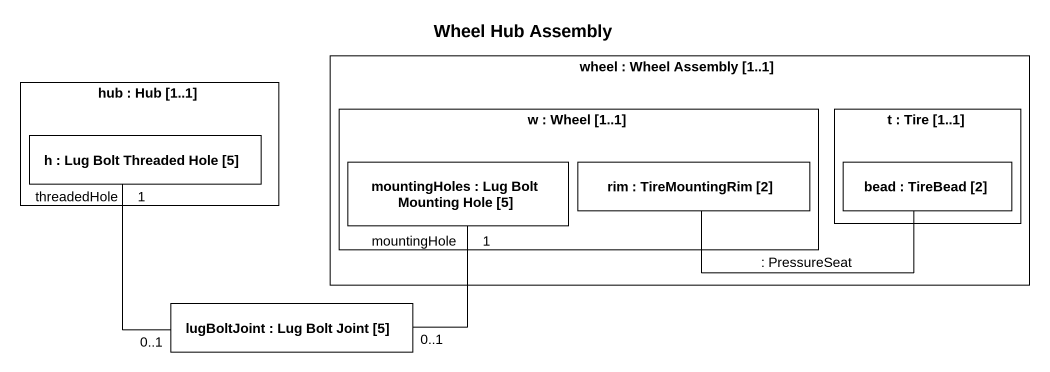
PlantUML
@startuml
title Wheel Hub Assembly
rectangle "hub : Hub [1..1]" as hub {
  rectangle "h : Lug Bolt Threaded Hole [5]" as h
}
rectangle "wheel : Wheel Assembly [1..1]" as wheel {
  rectangle "w : Wheel [1..1]" as w {
    rectangle "mountingHoles : Lug Bolt Mounting Hole [5]" as mountingHoles
    rectangle "rim : TireMountingRim [2]" as rim
  }
  rectangle "t : Tire [1..1]" as t {
    rectangle "bead : TireBead [2]" as bead
  }
}
rectangle "lugBoltJoint : Lug Bolt Joint [5]" as lugBoltJoint
h "threadedHole\n1" -- "0..1" lugBoltJoint
mountingHoles "1\nmountingHole" -- "0..1" lugBoltJoint
rim -right- bead : : PressureSeat
@enduml
